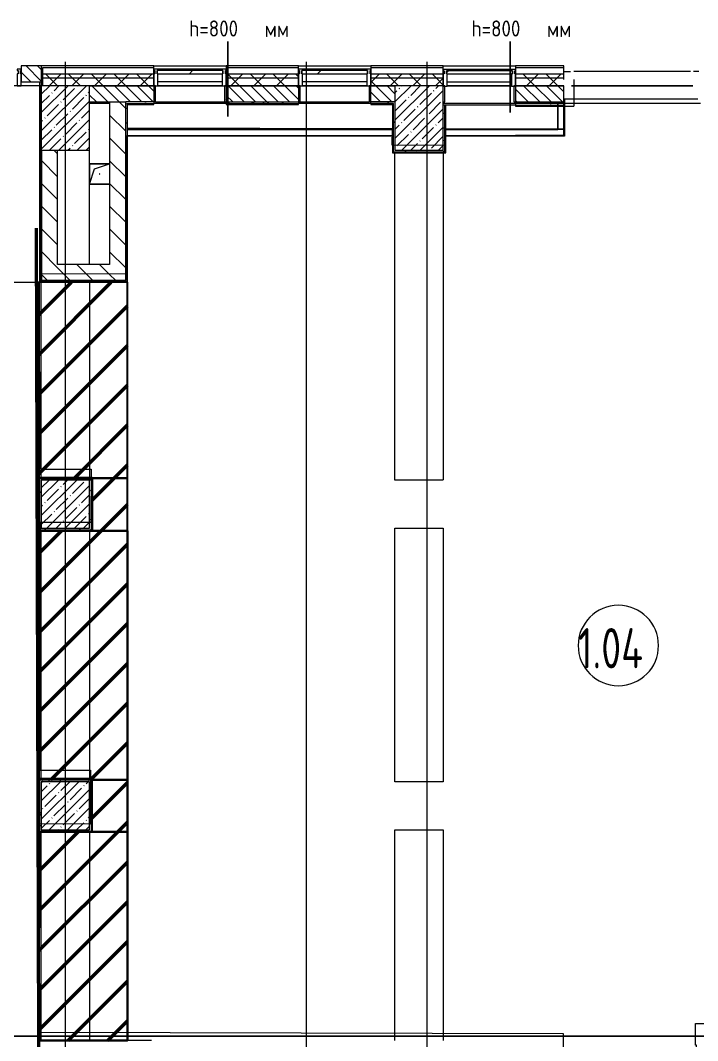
# Model space of a CAD drawing. Header units: millimetres. Extents: x -213547 to 415037, y -3642 to 106956.
# Drawn here: x 13514 to 21940, y 15095 to 27778 of the extents above; entities that cross this region are included whole.
import ezdxf

# ---------------------------------------------------------------- set-up
doc = ezdxf.new("R2010")
doc.units = ezdxf.units.MM
for name, color, linetype, lineweight in [('1)CF2', 3, 'Continuous', 30), ('10)FK4', 3, 'Continuous', 50), ('5.5) Перег WD5', 3, 'Continuous', 40), ('965 СКБ CF2', 5, 'Continuous', 50), ('A-AREA-BNDY', 7, 'Continuous', 5), ('A-AREA-IDEN', 7, 'Continuous', 9), ('A-FLOR', 7, 'Continuous', 9), ('A-GENM', 7, 'Continuous', 9), ('A-GLAZ-CURT', 7, 'Continuous', 9), ('A-GLAZ-CURT-1', 7, 'Continuous', 5), ('A-GLAZ-CURT-2', 7, 'Continuous', 20), ('A-GLAZ-CWMG', 7, 'Continuous', 9), ('A-GLAZ-CWMG-1', 7, 'Continuous', 20), ('A-WALL', 7, 'Continuous', 5), ('I-WALL', 7, 'Continuous', 5), ('S-COLS', 7, 'Continuous', 9), ('S-COLS-1', 7, 'Continuous', 5), ('Оси', 7, 'Continuous', 9)]:
    doc.layers.add(name, color=color, linetype=linetype, lineweight=lineweight)
doc.layers.add('A-WALL-1', color=9, linetype='Continuous', lineweight=5, true_color=0x808080)
doc.layers.add('A-WALL-FNSH-1', color=9, linetype='Continuous', lineweight=5, true_color=0x808080)
doc.styles.add('GOST Common_1', font='', dxfattribs={"width": 0.9, "height": 250})
doc.styles.add('ISOCPEUR_1', font='isocpeur.ttf', dxfattribs={"height": 350})
doc.styles.add('СПДС', font='ГОСТ тип А.ttf', dxfattribs={"width": 0.9})
doc.styles.get('GOST Common_1').set_extended_font_data('GOST Common')
doc.dimstyles.new('ISO-2_0_0_9К_Средний_округл2', dxfattribs={"dimscale": 304.8, "dimtxt": 199.196235, "dimasz": 0.492126, "dimexe": 0.393701, "dimexo": 0, "dimgap": 0, "dimtad": 1, "dimdec": 0, "dimrnd": 10, "dimzin": 0, "dimdsep": 46, "dimtxsty": 'ISOCPEUR_1', "dimblk1": 'OBLIQUE', "dimblk2": 'OBLIQUE', "dimsah": 1, "dimcen": 0.09, "dimdle": 0.393701, "dimazin": 0, "dimtfac": 1, "dimtdec": 4, "dimtix": 1, "dimtmove": 0, "dimatfit": 3, "dimfxl": 1, "dimtvp": 1, "dimtolj": 1, "dimtzin": 0, "dimarcsym": 2})
pattern_1 = [(135, (64.7, -136.06), (-70.71068, -70.71068), [])]
pattern_2 = [(135, (64.7, -136.06), (-141.4214, -141.4214), [])]
pattern_3 = [(45, (64.7, -136.06), (-141.4214, 141.4214), []), (135, (64.7, -136.06), (-141.4214, -141.4214), [])]
pattern_4 = [(0, (64.7, -136.06), (243.84, 60.96), [20.117, -162.763, 20.117, -162.763, -975.36]), (0, (64.7, -136.06), (243.84, 60.96), [-365.76, 20.117, -345.643, 20.117, -162.763, -426.72]), (0, (64.7, -136.06), (243.84, 60.96), [-914.4, 20.117, -101.803, 20.117, -284.683]), (120, (156.14, -105.58), (-174.71291, 180.69163), [20.117, -162.763, 20.117, -162.763, -975.36]), (120, (156.14, -105.58), (-174.71291, 180.69163), [-365.76, 20.117, -345.643, 20.117, -162.763, -426.72]), (120, (156.14, -105.58), (-174.71291, 180.69163), [-914.4, 20.117, -101.803, 20.117, -284.683]), (240, (186.62, 16.34), (-69.12709, -241.65163), [20.117, -162.763, 20.117, -162.763, -975.36]), (240, (186.62, 16.34), (-69.12709, -241.65163), [-365.76, 20.117, -345.643, 20.117, -162.763, -426.72]), (240, (186.62, 16.34), (-69.12709, -241.65163), [-914.4, 20.117, -101.803, 20.117, -284.683])]

# ---------------------------------------------------------------- blocks, each defined once
blk = doc.blocks.new('BSC_Колонна _Прямоугольная - 600х800-24078684-Объем проектирования 1 этажа')
at = {"layer": 'S-COLS-1'}
h = blk.add_hatch(dxfattribs=at)
h.set_pattern_fill('FP_21', color=256, style=0, pattern_type=2)
h.set_pattern_definition([(45, (-14010, -26700), (-114.04925, 114.04925), []), (45, (-13895.95, -26700), (-114.04925, 114.04925), [201.613, -40.323, 6.706, -33.617])])
h.paths.add_polyline_path([(-272, -400), (300, -400), (300, 400), (-300, 400), (-300, -400)])
for p, q in [((300, 400), (-300, 400)), ((-300, 400), (-300, -400)), ((300, -400), (300, 400)), ((-300, -400), (300, -400))]:
    blk.add_line(p, q, dxfattribs=at)
blk = doc.blocks.new('BSC_Колонна _Прямоугольная - 600х600-23295697-Объем проектирования 1 этажа')
at = {"layer": 'S-COLS-1'}
h = blk.add_hatch(dxfattribs=at)
h.set_pattern_fill('FP_26', color=256, style=0, pattern_type=2)
h.set_pattern_definition([(45, (-14010, -18150), (-114.0493, 114.0493), []), (45, (-13895.95, -18150), (-114.0493, 114.0493), [201.612, -40.322, 6.706, -33.617])])
h.paths.add_polyline_path([(300, -300), (300, 300), (-300, 300), (-300, -300), (109, -300)])
for p, q in [((300, 300), (-300, 300)), ((-300, 300), (-300, -300)), ((300, -300), (300, 300)), ((-300, -300), (300, -300))]:
    blk.add_line(p, q, dxfattribs=at)
blk = doc.blocks.new('BSC_Колонна _Прямоугольная - 600х600-V17-Объем проектирования 1 этажа')
at = {"layer": 'S-COLS-1'}
h = blk.add_hatch(dxfattribs=at)
h.set_pattern_fill('FP_27', color=256, style=0, pattern_type=2)
h.set_pattern_definition([(45, (-14010, -21900), (-114.0493, 114.0493), []), (45, (-13895.95, -21900), (-114.0493, 114.0493), [201.613, -40.323, 6.706, -33.617])])
h.paths.add_polyline_path([(206, -300), (300, -300), (300, 300), (-300, 300), (-300, -300), (109, -300)])
for p, q in [((300, 300), (-300, 300)), ((-300, 300), (-300, -300)), ((300, -300), (300, 300)), ((-300, -300), (300, -300))]:
    blk.add_line(p, q, dxfattribs=at)
blk = doc.blocks.new('Системная панель - Стекло - 40мм-22856102-Объем проектирования 1 этажа')
at = {"layer": 'A-GLAZ-CURT-1'}
h = blk.add_hatch(dxfattribs=at)
h.set_pattern_fill('FP_51', color=256, style=0, pattern_type=2)
h.set_pattern_definition([(45, (-17560.26, -27090), (-565.685, 565.685), [400, -1200]), (45, (-17960.26, -27290), (-565.685, 565.685), [1200, -400]), (45, (-17160.26, -27490), (-565.685, 565.685), [400, -1200])])
h.paths.add_polyline_path([(-147, -40), (410, -40), (410, 0), (-410, 0), (-410, -40), (-400, -40)])
at = {"layer": 'A-GLAZ-CURT-2'}
for p, q in [((410, 0), (-410, 0)), ((-410, 0), (-410, -40)), ((410, -40), (410, 0)), ((-410, -40), (410, -40))]:
    blk.add_line(p, q, dxfattribs=at)
blk = doc.blocks.new('Прямоугольный импост - Импост структурный с накладкой - 160мм Темный-33186088-Объем проектирования 1 этажа')
at = {"layer": 'A-GLAZ-CWMG'}
for p, q in [((17760, 27307), (16960, 27307)), ((17760, 27150), (16960, 27150))]:
    blk.add_line(p, q, dxfattribs=at)
blk = doc.blocks.new('Прямоугольный импост - Импост структурный с накладкой - 190мм-22856094-Объем проектирования 1 этажа')
at = {"layer": 'A-GLAZ-CWMG-1'}
for p, q in [((-50, 40), (-50, 190)), ((-50, 190), (0, 190)), ((0, 190), (0, 40)), ((-40, 40), (-50, 40)), ((-50, -17), (-50, 0)), ((-50, 0), (-40, 0)), ((-40, 0), (-40, 40)), ((-10, 40), (-10, 0)), ((0, 40), (-10, 40)), ((-10, 0), (0, 0)), ((0, 0), (0, -17)), ((0, -17), (-50, -17))]:
    blk.add_line(p, q, dxfattribs=at)
blk = doc.blocks.new('Системная панель - Стекло - 40мм-V27-Объем проектирования 1 этажа')
at = {"layer": 'A-GLAZ-CURT-1'}
h = blk.add_hatch(dxfattribs=at)
h.set_pattern_fill('FP_52', color=256, style=0, pattern_type=2)
h.set_pattern_definition([(45, (-19360.26, -27088.3), (-565.685, 565.685), [400, -1200]), (45, (-19760.26, -27288.3), (-565.685, 565.685), [1200, -400]), (45, (-18960.26, -27488.3), (-565.685, 565.685), [400, -1200])])
h.paths.add_polyline_path([(116, -40), (410, -38), (410, 0), (-410, 0), (-410, -40), (-15, -40)])
at = {"layer": 'A-GLAZ-CURT-2'}
for p, q in [((410, 0), (-410, 0)), ((-410, 0), (-410, -40)), ((410, -40), (410, 0)), ((-410, -40), (410, -40))]:
    blk.add_line(p, q, dxfattribs=at)
blk = doc.blocks.new('Прямоугольный импост - Импост структурный с накладкой - 190мм-V28-Объем проектирования 1 этажа')
at = {"layer": 'A-GLAZ-CWMG-1'}
for p, q in [((-50, 40), (-50, 190)), ((-50, 190), (0, 190)), ((0, 190), (0, 40)), ((-40, 40), (-50, 40)), ((-50, -17), (-50, 0)), ((-50, 0), (-40, 0)), ((-40, 0), (-40, 40)), ((-10, 40), (-10, 0)), ((0, 40), (-10, 40)), ((-10, 0), (0, 0)), ((0, 0), (0, -17)), ((0, -17), (-50, -17))]:
    blk.add_line(p, q, dxfattribs=at)
blk = doc.blocks.new('Прямоугольный импост - Импост структурный с накладкой - 190мм-20153711-Объем проектирования 1 этажа')
at = {"layer": 'A-GLAZ-CWMG-1'}
for p, q in [((-50, 40), (-50, 190)), ((-50, 190), (0, 190)), ((0, 190), (0, 40)), ((-40, 40), (-50, 40)), ((-50, -17), (-50, 0)), ((-50, 0), (-40, 0)), ((-40, 0), (-40, 40)), ((-10, 40), (-10, 0)), ((0, 40), (-10, 40)), ((-10, 0), (0, 0)), ((0, 0), (0, -17)), ((0, -17), (-50, -17))]:
    blk.add_line(p, q, dxfattribs=at)
blk = doc.blocks.new('Прямоугольный импост - Импост структурный с накладкой - 190мм-22856098-Объем проектирования 1 этажа')
at = {"layer": 'A-GLAZ-CWMG-1'}
for p, q in [((0, 190), (-50, 190)), ((-50, 190), (-50, 40)), ((0, 40), (0, 190)), ((-50, 40), (-40, 40)), ((-40, 0), (-50, 0)), ((-50, 0), (-50, -17)), ((-40, 40), (-40, 0)), ((-10, 0), (-10, 40)), ((-10, 40), (0, 40)), ((0, 0), (-10, 0)), ((0, -17), (0, 0)), ((-50, -17), (0, -17))]:
    blk.add_line(p, q, dxfattribs=at)
blk = doc.blocks.new('Прямоугольный импост - Импост структурный с накладкой - 190мм-V63-Объем проектирования 1 этажа')
at = {"layer": 'A-GLAZ-CWMG-1'}
for p, q in [((0, 190), (-50, 190)), ((-50, 190), (-50, 40)), ((0, 40), (0, 188)), ((-50, 40), (-40, 40)), ((-40, 0), (-50, 0)), ((-50, 0), (-50, -17)), ((-40, 40), (-40, 0)), ((-10, 0), (-10, 40)), ((-10, 40), (0, 40)), ((0, 0), (-10, 0)), ((0, -17), (0, 0)), ((-50, -17), (0, -17))]:
    blk.add_line(p, q, dxfattribs=at)
blk = doc.blocks.new('BSC_Колонна _Прямоугольная - 600х800-V168-Объем проектирования 1 этажа')
at = {"layer": 'S-COLS-1'}
h = blk.add_hatch(dxfattribs=at)
h.set_pattern_fill('FP_161', color=256, style=0, pattern_type=2)
h.set_pattern_definition([(45, (-18410.26, -26700), (-114.04925, 114.04925), []), (45, (-18296.2, -26700), (-114.04925, 114.04925), [201.613, -40.323, 6.706, -33.617])])
h.paths.add_polyline_path([(-300, -400), (300, -400), (300, 400), (-300, 400), (-300, -369)])
for p, q in [((300, 400), (-300, 400)), ((-300, 400), (-300, -400)), ((300, -400), (300, 400)), ((-300, -400), (300, -400))]:
    blk.add_line(p, q, dxfattribs=at)
blk = doc.blocks.new('Системная панель - Стекло - 40мм-V196-Объем проектирования 1 этажа')
at = {"layer": 'A-GLAZ-CURT-1'}
h = blk.add_hatch(dxfattribs=at)
h.set_pattern_fill('FP_185', color=256, style=0, pattern_type=2)
h.set_pattern_definition([(45, (-15760.26, -27090), (-565.685, 565.685), [400, -1200]), (45, (-16160.26, -27290), (-565.685, 565.685), [1200, -400]), (45, (-15360.26, -27490), (-565.685, 565.685), [400, -1200])])
h.paths.add_polyline_path([(-400, -40), (410, -40), (410, 0), (-410, 0), (-410, -40)])
at = {"layer": 'A-GLAZ-CURT-2'}
for p, q in [((410, 0), (-410, 0)), ((-410, 0), (-410, -40)), ((410, -40), (410, 0)), ((-410, -40), (410, -40))]:
    blk.add_line(p, q, dxfattribs=at)
blk = doc.blocks.new('GM_Отверстие прямоугольное _в плите_ - Отверстие-V210-Объем проектирования 1 этажа')
at = {"layer": 'A-GENM'}
for p, q in [((-125, -125), (-125, 125)), ((-125, 125), (125, 125)), ((125, 125), (-125, 125)), ((-125, 125), (-125, -125)), ((-125, -125), (-62.5, 62.5)), ((-62.5, 62.5), (125, 125)), ((125, -125), (-125, -125)), ((-125, -125), (125, -125))]:
    blk.add_line(p, q, dxfattribs=at)
for start, end in [(360, 180), (180, 360)]:
    blk.add_arc((0, 0), 2.5, start, end, dxfattribs=at)
blk = doc.blocks.new('Зашивка приборов отопления12 - Зашивка приборов отопления-33278990-Объем проектирования 1 этажа')
at = {"layer": 'A-WALL'}
for p, q in [((35540, 23400), (34640, 23400)), ((37340, 23400), (36440, 23400)), ((34310, 23079), (37609, 23079)), ((37609, 23079), (34310, 23079)), ((34310, 23004), (37609, 23004))]:
    blk.add_line(p, q, dxfattribs=at)
blk = doc.blocks.new('Зашивка приборов отопления13 - Зашивка приборов отопления-33279120-Объем проектирования 1 этажа')
at = {"layer": 'A-WALL'}
for p, q in [((19610, 26880), (18710, 26880)), ((20136, 26849), (20136, 26560)), ((20136, 26560), (20136, 26849)), ((18741, 26560), (20136, 26560)), ((20210, 26560), (20136, 26560)), ((18741, 26485), (19610, 26485))]:
    blk.add_line(p, q, dxfattribs=at)
blk = doc.blocks.new('Марка_Помещения - Номер-25198446-Объем проектирования 1 этажа')
at = {"layer": 'A-AREA-IDEN'}
for start, end in [(360, 180), (180, 360)]:
    blk.add_arc((0, 0), 2.5, start, end, dxfattribs=at)
blk = doc.blocks.new('_Oblique')
at = {"color": 0, "linetype": 'ByBlock', "lineweight": -2}
blk.add_line((-0.5, -0.5), (0.5, 0.5), dxfattribs=at)
blk = doc.blocks.new('*D2003')
at = {"layer": '5.5) Перег WD5', "color": 0, "lineweight": -2, "transparency": 16777216}
for p, q in [((6825, 15128), (6825, 15270)), ((7162, 14839), (7162, 15270)), ((6705, 15150), (7162, 15150)), ((7162, 15150), (62461, 15150))]:
    blk.add_line(p, q, dxfattribs=at)
at = {"layer": 'Defpoints', "color": 0, "transparency": 16777216}
for p in [(6825, 15128), (7162, 15150), (7162, 14839)]:
    blk.add_point(p, dxfattribs=at)
at = {"layer": '5.5) Перег WD5', "color": 0, "lineweight": -2, "transparency": 16777216, "xscale": 304.8, "yscale": 304.8, "zscale": 304.8, "rotation": 180}
blk.add_blockref('_Oblique', (6825, 15150), dxfattribs=at)
at = {"layer": '5.5) Перег WD5', "color": 0, "lineweight": -2, "transparency": 16777216, "xscale": 304.8, "yscale": 304.8, "zscale": 304.8}
blk.add_blockref('_Oblique', (7162, 15150), dxfattribs=at)
at = {"layer": '5.5) Перег WD5', "color": 0, "lineweight": 25, "transparency": 16777216, "insert": (61871, 15616), "char_height": 350, "width": 478.07, "attachment_point": 1, "line_spacing_factor": 1.149209, "style": 'ISOCPEUR_1'}
blk.add_mtext('\\A1;340', dxfattribs=at)

msp = doc.modelspace()

# ---------------------------------------------------------------- hatches: boundary and pattern name
at = {"layer": '1)CF2'}
h = msp.add_hatch(dxfattribs=at)
h.set_pattern_fill('ANSI31', color=256, scale=110)
h.paths.add_polyline_path([(14845.7, 17689.4), (14405.7, 17689.4), (13743.7, 17689.4), (13743.7, 15094.9), (14845.7, 15094.9)])
h.paths.add_polyline_path([(14845.7, 18338.4), (14405.7, 18338.4), (14405.7, 17689.4), (14845.7, 17689.4)])
h.paths.add_polyline_path([(14845.7, 21432.9), (13743.7, 21432.9), (13743.7, 18338.4), (14845.7, 18338.4)])
h.paths.add_polyline_path([(14845.7, 22088.4), (14405.7, 22088.4), (14405.7, 21432.9), (14845.7, 21432.9)])
h.paths.add_polyline_path([(14845.7, 24522.9), (13743.7, 24522.9), (13743.7, 22088.4), (14845.7, 22088.4)])
at = {"layer": '965 СКБ CF2'}
h = msp.add_hatch(dxfattribs=at)
h.set_pattern_fill('ANSI31', color=256, scale=110)
h.paths.add_polyline_path([(14845.7, 17689.4), (14405.7, 17689.4), (13743.7, 17689.4), (13743.7, 15094.9), (14845.7, 15094.9)])
h.paths.add_polyline_path([(14845.7, 18338.4), (14405.7, 18338.4), (14405.7, 17689.4), (14845.7, 17689.4)])
h.paths.add_polyline_path([(14845.7, 21432.9), (13743.7, 21432.9), (13743.7, 18338.4), (14845.7, 18338.4)])
h.paths.add_polyline_path([(14845.7, 22088.4), (14405.7, 22088.4), (14405.7, 21432.9), (14845.7, 21432.9)])
h.paths.add_polyline_path([(14845.7, 24522.9), (13743.7, 24522.9), (13743.7, 22088.4), (14845.7, 22088.4)])
at = {"layer": 'A-WALL'}
h = msp.add_hatch(dxfattribs=at)
h.set_pattern_fill('FP_2', color=256, style=0, pattern_type=2)
h.set_pattern_definition(pattern_1)
h.paths.add_polyline_path([(13753.7, 27013.9), (13774.7, 27013.9), (13774.7, 27213.9), (13525, 27213.9), (13525, 27013.9), (13667.6, 27013.9)])
h.paths.add_polyline_path([(4124.7, 27013.9), (4174.7, 27013.9), (4174.7, 27213.9), (4124.7, 27213.9), (4124.7, 27111.6)])
h = msp.add_hatch(dxfattribs=at)
h.set_pattern_fill('FP_24', color=256, style=0, pattern_type=2)
h.set_pattern_definition(pattern_3)
h.paths.add_polyline_path([(33782.4, 27063.9), (33824.7, 27063.9), (33824.7, 27113.9), (31974.7, 27113.9), (31974.7, 27063.9), (33774.7, 27063.9)])
h.paths.add_polyline_path([(30874.7, 27063.9), (30874.7, 27113.9), (21974.7, 27113.9), (21974.7, 27063.9), (30687.8, 27063.9)])
h.paths.add_polyline_path([(20274.7, 27063.9), (20274.7, 27113.9), (19675, 27113.9), (19675, 27063.9)])
h.paths.add_polyline_path([(18775, 27063.9), (18775, 27113.9), (17875, 27113.9), (17875, 27063.9), (18309.5, 27063.9)])
h.paths.add_polyline_path([(16246.4, 27063.9), (16975, 27063.9), (16975, 27113.9), (16075, 27113.9), (16075, 27063.9)])
h.paths.add_polyline_path([(13794.7, 27063.9), (15175, 27063.9), (15175, 27113.9), (13794.7, 27113.9)])
h = msp.add_hatch(dxfattribs=at)
h.set_pattern_fill('FP_24', color=256, style=0, pattern_type=2)
h.set_pattern_definition(pattern_3)
h.paths.add_polyline_path([(25874.7, 26963.9), (30842.7, 26965.9), (30842.7, 26973.9), (30874.7, 26973.9), (30874.7, 27063.9), (21974.7, 27063.9), (21974.7, 26963.9), (24498.7, 26963.9)])
h.paths.add_polyline_path([(18309.5, 26963.9), (18775, 26963.9), (18775, 27063.9), (17875, 27063.9), (17875, 26963.9), (18175, 26963.9)])
h.paths.add_polyline_path([(33074.7, 26963.9), (33774.7, 26963.9), (33774.7, 27063.9), (31974.7, 27063.9), (31974.7, 26973.9), (32006.7, 26973.9), (32006.7, 26965.9), (32750.9, 26963.9)])
h.paths.add_polyline_path([(16246.4, 26963.9), (16975, 26963.9), (16975, 27063.9), (16075, 27063.9), (16075, 26963.9)])
h.paths.add_polyline_path([(20274.7, 26963.9), (20274.7, 27063.9), (19675, 27063.9), (19675, 26963.9)])
h.paths.add_polyline_path([(14374.7, 26963.9), (15175, 26963.9), (15175, 27063.9), (13794.7, 27063.9), (13794.7, 26963.9), (14183.3, 26963.9)])
h = msp.add_hatch(dxfattribs=at)
h.set_pattern_fill('FP_2', color=256, style=0, pattern_type=2)
h.set_pattern_definition(pattern_1)
h.paths.add_polyline_path([(16100, 26763.9), (16975, 26763.9), (16975, 26963.9), (16075, 26963.9), (16075, 26763.9)])
h.paths.add_polyline_path([(14374.7, 26763.9), (15175, 26763.9), (15175, 26963.9), (14374.7, 26963.9), (14374.7, 26859)])
h.paths.add_polyline_path([(20274.7, 26763.9), (20274.7, 26963.9), (19675, 26963.9), (19675, 26763.9), (19856.8, 26763.9)])
h.paths.add_polyline_path([(18175, 26763.9), (18175, 26963.9), (17875, 26963.9), (17875, 26763.9)])
at = {"layer": 'I-WALL'}
h = msp.add_hatch(dxfattribs=at)
h.set_pattern_fill('FP_191', color=256, style=0, pattern_type=2)
h.set_pattern_definition(pattern_4)
h.paths.add_polyline_path([(13754.7, 24523.9), (13774.7, 24523.9), (13774.7, 26963.9), (13754.7, 26963.9), (13754.7, 25296.2)])
h = msp.add_hatch(dxfattribs=at)
h.set_pattern_fill('FP_191', color=256, style=0, pattern_type=2)
h.set_pattern_definition(pattern_4)
h.paths.add_polyline_path([(15175, 26763.9), (15195, 26765.3), (15195, 26963.9), (15175, 26963.9), (15175, 26886.2)])
h = msp.add_hatch(dxfattribs=at)
h.set_pattern_fill('FP_191', color=256, style=0, pattern_type=2)
h.set_pattern_definition(pattern_4)
h.paths.add_polyline_path([(16075, 26763.9), (16075, 26963.9), (16055, 26961.7), (16055, 26763.9)])
h = msp.add_hatch(dxfattribs=at)
h.set_pattern_fill('FP_191', color=256, style=0, pattern_type=2)
h.set_pattern_definition(pattern_4)
h.paths.add_polyline_path([(16975, 26763.9), (16995, 26764.4), (16995, 26963.9), (16975, 26963.9), (16975, 26830.7)])
h = msp.add_hatch(dxfattribs=at)
h.set_pattern_fill('FP_191', color=256, style=0, pattern_type=2)
h.set_pattern_definition(pattern_4)
h.paths.add_polyline_path([(17875, 26763.9), (17875, 26963.9), (17855, 26961.7), (17855, 26763.9)])
h = msp.add_hatch(dxfattribs=at)
h.set_pattern_fill('FP_23', color=256, style=0, pattern_type=2)
h.set_pattern_definition(pattern_2)
h.paths.add_polyline_path([(14824.7, 24543.9), (14824.7, 26763.9), (14624.7, 26763.9), (14624.7, 24543.9)])
h = msp.add_hatch(dxfattribs=at)
h.set_pattern_fill('FP_191', color=256, style=0, pattern_type=2)
h.set_pattern_definition(pattern_4)
h.paths.add_polyline_path([(14824.7, 24543.9), (14844.7, 24543.9), (14844.7, 26763.9), (14824.7, 26763.9), (14824.7, 24743.9)])
h = msp.add_hatch(dxfattribs=at)
h.set_pattern_fill('FP_191', color=256, style=0, pattern_type=2)
h.set_pattern_definition(pattern_4)
h.paths.add_polyline_path([(18130.3, 26743.9), (18175, 26743.9), (18175, 26763.9), (17875, 26763.9), (17875, 26743.9)])
h.paths.add_polyline_path([(15032.7, 26743.9), (15175, 26743.9), (15175, 26763.9), (14844.7, 26763.9), (14844.9, 26743.9), (14871.7, 26743.9)])
h.paths.add_polyline_path([(16100, 26743.9), (16975, 26743.9), (16975, 26763.9), (16100, 26763.9)])
h = msp.add_hatch(dxfattribs=at)
h.set_pattern_fill('FP_191', color=256, style=0, pattern_type=2)
h.set_pattern_definition(pattern_4)
h.paths.add_polyline_path([(18175, 26143.9), (18175, 26743.9), (18155, 26742), (18155, 26143.9)])
h = msp.add_hatch(dxfattribs=at)
h.set_pattern_fill('FP_191', color=256, style=0, pattern_type=2)
h.set_pattern_definition(pattern_4)
h.paths.add_polyline_path([(18775, 26163.9), (18795, 26164.6), (18795, 26723.9), (18775, 26723.9), (18775, 26348.9)])
h = msp.add_hatch(dxfattribs=at)
h.set_pattern_fill('FP_191', color=256, style=0, pattern_type=2)
h.set_pattern_definition(pattern_4)
h.paths.add_polyline_path([(20274.7, 26723.9), (20274.7, 26743.9), (19675, 26743.9), (19675, 26723.9), (20201, 26723.9)])
h = msp.add_hatch(dxfattribs=at)
h.set_pattern_fill('FP_23', color=256, style=0, pattern_type=2)
h.set_pattern_definition(pattern_2)
h.paths.add_polyline_path([(13775, 24543.9), (13975, 24543.9), (13975, 26163.9), (13775, 26163.9), (13775, 25296.2)])
h = msp.add_hatch(dxfattribs=at)
h.set_pattern_fill('FP_191', color=256, style=0, pattern_type=2)
h.set_pattern_definition(pattern_4)
h.paths.add_polyline_path([(18463.8, 26143.9), (18795, 26143.9), (18795, 26163.9), (18175, 26163.9), (18175, 26143.9), (18309.5, 26143.9)])
h = msp.add_hatch(dxfattribs=at)
h.set_pattern_fill('FP_23', color=256, style=0, pattern_type=2)
h.set_pattern_definition(pattern_2)
h.paths.add_polyline_path([(14400.2, 24543.9), (14624.7, 24543.9), (14624.7, 24743.9), (13975, 24743.9), (13975, 24543.9), (14394.7, 24543.9)])
h = msp.add_hatch(dxfattribs=at)
h.set_pattern_fill('FP_191', color=256, style=0, pattern_type=2)
h.set_pattern_definition(pattern_4)
h.paths.add_polyline_path([(14844.7, 24523.9), (14844.7, 24543.9), (13774.7, 24543.7), (13775, 24523.9), (14413.6, 24523.9), (14446.4, 24542.9), (14457.3, 24523.9)])
h = msp.add_hatch(dxfattribs=at)
h.set_pattern_fill('FP_191', color=256, style=0, pattern_type=2)
h.set_pattern_definition(pattern_4)
h.paths.add_polyline_path([(14183.3, 22063.9), (14374.7, 22063.9), (14374.7, 22083.9), (13754.7, 22083.9), (13754.7, 22063.9), (13774.7, 22063.9)])
h = msp.add_hatch(dxfattribs=at)
h.set_pattern_fill('FP_191', color=256, style=0, pattern_type=2)
h.set_pattern_definition(pattern_4)
h.paths.add_polyline_path([(14394.7, 21463.9), (14394.7, 21983), (14381.4, 22006), (14394.7, 22013.7), (14392.9, 22074.1), (14381.4, 22080.7), (14381.4, 22083.9), (14374.7, 22083.9), (14374.7, 21463.9), (14381.4, 21463.9)])
h = msp.add_hatch(dxfattribs=at)
h.set_pattern_fill('FP_191', color=256, style=0, pattern_type=2)
h.set_pattern_definition(pattern_4)
h.paths.add_polyline_path([(13774.7, 21443.9), (13774.7, 22063.9), (13754.7, 22063.9), (13754.7, 21443.9)])
h = msp.add_hatch(dxfattribs=at)
h.set_pattern_fill('FP_191', color=256, style=0, pattern_type=2)
h.set_pattern_definition(pattern_4)
h.paths.add_polyline_path([(13774.7, 21443.9), (14394.7, 21443.9), (14394.7, 21463.9), (13774.7, 21463.9)])
h = msp.add_hatch(dxfattribs=at)
h.set_pattern_fill('FP_191', color=256, style=0, pattern_type=2)
h.set_pattern_definition(pattern_4)
h.paths.add_polyline_path([(13774.7, 18313.9), (14374.7, 18313.9), (14374, 18333.9), (13754.7, 18333.9), (13754.7, 18313.9)])
h = msp.add_hatch(dxfattribs=at)
h.set_pattern_fill('FP_191', color=256, style=0, pattern_type=2)
h.set_pattern_definition(pattern_4)
h.paths.add_polyline_path([(13754.7, 17693.9), (13759.3, 17695.9), (13774.7, 17695.9), (13774.7, 18313.9), (13754.7, 18313.9), (13754.7, 17713.9)])
h = msp.add_hatch(dxfattribs=at)
h.set_pattern_fill('FP_191', color=256, style=0, pattern_type=2)
h.set_pattern_definition(pattern_4)
h.paths.add_polyline_path([(14374.7, 17713.9), (14394.7, 17713.9), (14394.7, 18333.9), (14374.7, 18333.9), (14374.7, 18295.4)])
h = msp.add_hatch(dxfattribs=at)
h.set_pattern_fill('FP_191', color=256, style=0, pattern_type=2)
h.set_pattern_definition(pattern_4)
h.paths.add_polyline_path([(14374.7, 17693.9), (14394.7, 17695.9), (14394.7, 17713.9), (13774.7, 17713.9), (13774.7, 17693.9), (14183.3, 17693.9)])

# ---------------------------------------------------------------- linework, layer by layer
at = {"layer": '1)CF2'}
for points in [[(14845.7, 24522.9), (13743.7, 24522.9), (13743.7, 22088.4), (14845.7, 22088.4)], [(13743.7, 21432.9), (14845.7, 21432.9), (14845.7, 22088.4), (13743.7, 22088.4)], [(14845.7, 22088.4), (14405.7, 22088.4), (14405.7, 21432.9), (14845.7, 21432.9)], [(14845.7, 21432.9), (13743.7, 21432.9), (13743.7, 15094.9), (14845.7, 15094.9)], [(14845.7, 18338.4), (13743.7, 18338.4), (13743.7, 21432.9), (14845.7, 21432.9)], [(14845.7, 17689.4), (14405.7, 17689.4), (14405.7, 18338.4), (14845.7, 18338.4)], [(14845.7, 15094.9), (13743.7, 15094.9), (13743.7, 17689.4), (14845.7, 17689.4)]]:
    msp.add_lwpolyline(points, close=True, dxfattribs=at)
at = {"layer": '10)FK4', "color": 18, "lineweight": 25, "true_color": 0x000000}
for p, q in [((16093.7, 26585.1), (16093.7, 27518)), ((19606, 26633.9), (19606, 27518))]:
    msp.add_line(p, q, dxfattribs=at)
at = {"layer": '10)FK4'}
msp.add_lwpolyline([(13743.7, 10742.9), (13743.7, 10742.9), (13743.7, 15083.9), (13715.4, 25194.4)], dxfattribs=at)
at = {"layer": 'A-AREA-BNDY', "flags": 128}
for points in [[(21942.9, 26797), (20284.9, 26800.9), (20284.1, 26428.1), (18804.3, 26431.6), (18803.8, 26224.4), (18141.8, 26226), (18142.3, 26431), (14844.1, 26438.7), (14839.8, 24623.7), (13768.8, 24626.2), (13763.1, 22199.2), (14394.1, 22197.7), (14392.6, 21534.7), (13761.6, 21536.2), (13754.3, 18457.2), (14385.3, 18455.8), (14383.8, 17786.8), (13752.8, 17788.2), (13746.7, 15198.2), (20267.7, 15182.9), (20260.4, 12072.9), (22598.4, 12067.5)], [(22604.1, 14525.5), (21924.1, 14527), (21925.3, 15038), (21915.3, 15038.1), (21916, 15309.1), (22175, 15308.5)]]:
    msp.add_lwpolyline(points, dxfattribs=at)
at = {"layer": 'A-FLOR'}
for p, q in [((21849.7, 27143.9), (20399.7, 27143.9)), ((21954.7, 27143.9), (21889.7, 27143.9)), ((20399.7, 27043.9), (20399.7, 26712.9)), ((13754.7, 26963.9), (10057.2, 26963.9)), ((13754.7, 26963.9), (13754.7, 26764.4)), ((13754.7, 26763.1), (13754.7, 24523.9)), ((20285.7, 26712.9), (20399.7, 26712.9)), ((14844.7, 24523.9), (14844.7, 26347.9)), ((14374.7, 24743.9), (14374.7, 26163.9)), ((18175, 22063.9), (18175, 26132.9)), ((18775, 26133.3), (18775, 22065.7)), ((13774.7, 24543.9), (13774.7, 25296.2)), ((9794.7, 24523.9), (14413.6, 24523.9)), ((13774.7, 22095.8), (13774.7, 24523.9)), ((14374.7, 24523.9), (14374.7, 22095.9)), ((14457.3, 24523.9), (14844.7, 24523.9)), ((14383.3, 22083.9), (13754.7, 22083.9)), ((18775, 22063.9), (18175, 22063.9)), ((18175, 18313.9), (18175, 21463.9)), ((18175, 21463.9), (18775, 21463.9)), ((18775, 21463.9), (18775, 18313.9)), ((13774.7, 18353.9), (13774.7, 21433.3)), ((14374.7, 21432.9), (14374.7, 18353.9)), ((14394.7, 18333.9), (13754.7, 18333.9)), ((13774.7, 18333.9), (13774.7, 18342.9)), ((14374.7, 18342.9), (14374.7, 18333.9)), ((18775, 18313.9), (18175, 18313.9)), ((13774.7, 15094.9), (13774.7, 17684.9)), ((14374.7, 17685.1), (14374.7, 15094.9)), ((18175, 15094.9), (18175, 17713.9)), ((18175, 17713.9), (18775, 17713.9)), ((18775, 17713.9), (18775, 15094.9))]:
    msp.add_line(p, q, dxfattribs=at)
at = {"layer": 'A-WALL'}
for p, q in [((13794.7, 26963.9), (13794.7, 27193.9)), ((13794.7, 27193.9), (15175, 27193.9)), ((15175, 27213.9), (16075, 27213.9)), ((16075, 27193.9), (16975, 27193.9)), ((16975, 27213.9), (17875, 27213.9)), ((17875, 27193.9), (18775, 27193.9)), ((18775, 27213.9), (19675, 27213.9)), ((19675, 27193.9), (20274.7, 27193.9)), ((20274.7, 27143.9), (20359.7, 27143.9)), ((13794.7, 27113.9), (15175, 27113.9)), ((13794.7, 27063.9), (15175, 27063.9)), ((16075, 27113.9), (16975, 27113.9)), ((16075, 27063.9), (16975, 27063.9)), ((17875, 27113.9), (18775, 27113.9)), ((17875, 27063.9), (18775, 27063.9)), ((19675, 27113.9), (20274.7, 27113.9)), ((19675, 27063.9), (20274.7, 27063.9)), ((14374.7, 26963.9), (15175, 26963.9)), ((15195, 26963.9), (14374.7, 26963.9)), ((16025, 26963.9), (15225, 26963.9)), ((16995, 26963.9), (16055, 26963.9)), ((16075, 26963.9), (16975, 26963.9)), ((17825, 26963.9), (17025, 26963.9)), ((18175, 26963.9), (17855, 26963.9)), ((17875, 26963.9), (18175, 26963.9)), ((19625.1, 26963.9), (18824.5, 26963.9)), ((20274.7, 26963.9), (19655, 26963.9)), ((19675, 26963.9), (20274.7, 26963.9)), ((21879.7, 26963.9), (20369.7, 26963.9)), ((15195, 26763.9), (14824.7, 26763.9)), ((16055, 26763.9), (16995, 26763.9)), ((18175, 26763.9), (17855, 26763.9)), ((14844.7, 26743.9), (15175, 26743.9)), ((14844.7, 26743.9), (14844.7, 26347.9)), ((14845.7, 26732.9), (14844.7, 26732.9)), ((16100, 26743.9), (16975, 26743.9)), ((18155, 26743.9), (17875, 26743.9)), ((18155, 26743.9), (18144, 26743.9)), ((18155, 26743.9), (18155, 26743.9)), ((18155, 26143.9), (18155, 26743.9)), ((19675, 26723.9), (20274.7, 26723.9))]:
    msp.add_line(p, q, dxfattribs=at)
at = {"layer": 'A-WALL-1'}
for p, q in [((13774.7, 27213.9), (13525, 27213.9)), ((13525, 27213.9), (13525, 27013.9)), ((15175, 26963.9), (15175, 27193.9)), ((16075, 27193.9), (16075, 26963.9)), ((16975, 26963.9), (16975, 27193.9)), ((17875, 27193.9), (17875, 26963.9)), ((18775, 26963.9), (18775, 27193.9)), ((19675, 27193.9), (19675, 26963.9)), ((20274.7, 27043.9), (20274.7, 27193.9)), ((13525, 27013.9), (13774.7, 27013.9)), ((13774.7, 26963.9), (13754.7, 26963.9)), ((15175, 26963.9), (15175, 26743.9)), ((15195, 26763.9), (15195, 26963.9)), ((16055, 26963.9), (16055, 26763.9)), ((16075, 26963.9), (16075, 26763.9)), ((16975, 26963.9), (16975, 26743.9)), ((16995, 26763.9), (16995, 26963.9)), ((17855, 26963.9), (17855, 26763.9)), ((17875, 26743.9), (17875, 26963.9)), ((18795, 26963.9), (18775, 26963.9)), ((18795, 26763.9), (18795, 26963.9)), ((19655, 26963.9), (19655, 26763.9)), ((19675, 26963.9), (19675, 26763.9)), ((20274.7, 26763.9), (20274.7, 26963.9)), ((14374.7, 26763.9), (14824.7, 26763.9)), ((14624.7, 26763.9), (14624.7, 24743.9)), ((14824.7, 24543.9), (14824.7, 26763.9)), ((16100, 26763.9), (16100, 26743.9)), ((18775, 26763.9), (18795, 26763.9)), ((19655, 26763.9), (20274.7, 26763.9)), ((18795, 26723.9), (18775, 26723.9)), ((18795, 26143.9), (18795, 26723.9)), ((20274.7, 26743.9), (19675, 26743.9)), ((19675, 26743.9), (19675, 26723.9)), ((20274.7, 26723.9), (20274.7, 26743.9)), ((13774.7, 25296.2), (13774.7, 26163.9)), ((13775, 26163.9), (13775, 24543.9)), ((13975, 24743.9), (13975, 26163.9)), ((18155, 26143.9), (18795, 26143.9)), ((14624.7, 24743.9), (13975, 24743.9)), ((14824.7, 24543.9), (13774.7, 24543.9)), ((14394.7, 22083.9), (14383.3, 22083.9)), ((14394.7, 22063.9), (14374.7, 22063.9)), ((13754.7, 21443.9), (14394.7, 21443.9)), ((13754.7, 17695.9), (13754.7, 17693.9)), ((13754.7, 17693.9), (14394.7, 17693.9))]:
    msp.add_line(p, q, dxfattribs=at)
at = {"layer": 'A-WALL-FNSH-1'}
for p, q in [((15175, 27213.9), (13774.7, 27213.9)), ((13774.7, 27213.9), (13774.7, 26963.9)), ((15175, 27193.9), (15175, 27213.9)), ((16975, 27213.9), (16075, 27213.9)), ((16075, 27213.9), (16075, 27193.9)), ((16975, 27193.9), (16975, 27213.9)), ((18775, 27213.9), (17875, 27213.9)), ((17875, 27213.9), (17875, 27193.9)), ((18775, 27193.9), (18775, 27213.9)), ((20274.7, 27213.9), (19675, 27213.9)), ((19675, 27213.9), (19675, 27193.9)), ((20274.7, 27193.9), (20274.7, 27213.9)), ((13753.7, 27013.9), (13753.7, 24522.9)), ((13754.7, 26763.1), (13754.7, 27013.9)), ((15196, 26963.9), (15195, 26963.9)), ((15196, 26763.9), (15196, 26963.9)), ((16054, 26963.9), (16054, 26763.9)), ((16055, 26963.9), (16054, 26963.9)), ((16996, 26963.9), (16995, 26963.9)), ((16996, 26763.9), (16996, 26963.9)), ((17854, 26963.9), (17854, 26763.9)), ((17855, 26963.9), (17854, 26963.9)), ((18796, 26963.9), (18795, 26963.9)), ((18796, 26763.9), (18796, 26963.9)), ((19654, 26963.9), (19654, 26763.9)), ((19655, 26963.9), (19654, 26963.9)), ((15195, 26763.9), (15196, 26763.9)), ((16054, 26763.9), (16055, 26763.9)), ((16995, 26763.9), (16996, 26763.9)), ((17854, 26763.9), (17855, 26763.9)), ((18795, 26763.9), (18796, 26763.9)), ((19654, 26763.9), (19655, 26763.9)), ((14845.7, 26732.9), (15175, 26732.9)), ((14845.7, 24522.9), (14845.7, 26732.9)), ((15175, 26732.9), (15175, 26743.9)), ((16100, 26743.9), (16075, 26743.9)), ((16075, 26743.9), (16075, 26732.9)), ((16075, 26732.9), (16975, 26732.9)), ((16975, 26732.9), (16975, 26743.9)), ((17875, 26743.9), (17875, 26732.9)), ((17875, 26732.9), (18144, 26732.9)), ((18144, 26732.9), (18144, 26132.9)), ((18806, 26723.9), (18795, 26723.9)), ((18806, 26132.9), (18806, 26723.9)), ((19675, 26723.9), (19675, 26712.9)), ((19675, 26712.9), (20274.7, 26712.9)), ((20274.7, 26712.9), (20274.7, 26723.9)), ((18144, 26132.9), (18806, 26132.9)), ((13753.7, 24522.9), (14845.7, 24522.9)), ((14457.3, 24523.9), (14413.6, 24523.9)), ((13743.7, 22088.4), (13743.7, 21432.9)), ((13754.7, 22088.4), (13743.7, 22088.4)), ((13754.7, 21443.9), (13754.7, 22088.4)), ((14405.7, 22095.9), (13764.7, 22095.9)), ((13764.7, 22095.9), (13764.7, 22084.9)), ((13764.7, 22084.9), (14394.7, 22084.9)), ((14394.7, 22084.9), (14394.7, 21443.9)), ((14405.7, 21432.9), (14405.7, 22095.9)), ((13743.7, 21432.9), (14405.7, 21432.9)), ((14393.7, 18353.9), (13743.7, 18353.9)), ((13743.7, 18353.9), (13743.7, 18342.9)), ((13743.7, 18342.9), (14393.7, 18342.9)), ((13743.7, 18338.4), (13743.7, 17689.4)), ((13754.7, 18338.4), (13743.7, 18338.4)), ((13754.7, 17695.9), (13754.7, 18338.4)), ((14393.7, 18342.9), (14393.7, 18353.9)), ((14394.7, 18338.4), (14394.7, 17689.4)), ((14405.7, 18338.4), (14394.7, 18338.4)), ((14405.7, 17689.4), (14405.7, 18338.4)), ((13743.7, 17689.4), (13754.7, 17689.4)), ((14399.2, 17695.9), (13754.7, 17695.9)), ((13754.7, 17689.4), (13754.7, 17684.9)), ((13754.7, 17684.9), (14399.2, 17684.9)), ((14394.7, 17689.4), (14405.7, 17689.4)), ((14399.2, 17684.9), (14399.2, 17695.9)), ((13754.7, 10743.4), (13754.7, 15094.9)), ((15144.7, 15094.9), (13754.7, 15094.9))]:
    msp.add_line(p, q, dxfattribs=at)
at = {"layer": 'I-WALL'}
for p, q in [((15225, 26963.9), (16025, 26963.9)), ((17025, 26963.9), (17825, 26963.9)), ((18824.5, 26963.9), (19625.1, 26963.9)), ((20369.7, 26963.9), (21879.7, 26963.9)), ((15196, 26763.9), (16054, 26763.9)), ((16996, 26763.9), (17854, 26763.9)), ((20274.7, 26763.9), (20274.7, 26743.9)), ((14624.7, 26743.9), (14374.7, 26743.9)), ((16075, 26743.9), (15175, 26743.9)), ((16075, 26743.9), (15175, 26743.9)), ((17875, 26743.9), (16975, 26743.9)), ((17875, 26743.9), (16975, 26743.9)), ((19675, 26743.9), (18775, 26743.9)), ((19675, 26723.9), (18806, 26723.9)), ((21974.7, 26743.9), (20274.7, 26743.9)), ((20274.7, 26351.1), (20274.7, 26712.9)), ((20285.7, 26743.9), (20285.7, 26340.1)), ((14845.7, 26348.9), (15175, 26348.9)), ((18144, 26337.9), (14845.7, 26337.9)), ((15175, 26348.9), (15175, 26337.9)), ((16075, 26348.9), (16975, 26348.9)), ((16075, 26337.9), (16075, 26348.9)), ((16975, 26348.9), (16975, 26337.9)), ((17875, 26348.9), (18144, 26348.9)), ((17875, 26348.9), (17875, 26337.9)), ((20285.7, 26340.1), (18806, 26340.1)), ((19675, 26351.1), (20274.7, 26351.1)), ((19675, 26351.1), (19675, 26340.1))]:
    msp.add_line(p, q, dxfattribs=at)
at = {"layer": 'Оси'}
for points in [[(14074.7, -2042.3), (14074.7, 2957.7), (14074.7, 22262), (14074.7, 27262)], [(17074.7, -2042.3), (17074.7, 2957.7), (17074.7, 22262), (17074.7, 27262)], [(18574.7, -2042.3), (18574.7, 2957.7), (18574.7, 22262), (18574.7, 27262)]]:
    msp.add_lwpolyline(points, dxfattribs=at)

# ---------------------------------------------------------------- block references
at = {"layer": 'A-AREA-IDEN', "xscale": 199.9999999999999, "yscale": 199.9999999999999, "zscale": 199.9999999999999}
msp.add_blockref('Марка_Помещения - Номер-25198446-Объем проектирования 1 этажа', (20954, 20006.3), dxfattribs=at)
at = {"layer": 'A-GENM'}
msp.add_blockref('GM_Отверстие прямоугольное _в плите_ - Отверстие-V210-Объем проектирования 1 этажа', (14499.7, 25868.9), dxfattribs=at)
at = {"layer": 'A-GLAZ-CURT'}
for name, p in [('Системная панель - Стекло - 40мм-V196-Объем проектирования 1 этажа', (15625, 27153.9)), ('Системная панель - Стекло - 40мм-22856102-Объем проектирования 1 этажа', (17425, 27153.9)), ('Системная панель - Стекло - 40мм-V27-Объем проектирования 1 этажа', (19225, 27152.2))]:
    msp.add_blockref(name, p, dxfattribs=at)
at = {"layer": 'A-GLAZ-CWMG', "extrusion": (0, 0, -1), "rotation": 180}
for name, p in [('Прямоугольный импост - Импост структурный с накладкой - 190мм-20153711-Объем проектирования 1 этажа', (-13525, 27153.9)), ('Прямоугольный импост - Импост структурный с накладкой - 190мм-22856094-Объем проектирования 1 этажа', (-16075, 27153.9)), ('Прямоугольный импост - Импост структурный с накладкой - 190мм-22856094-Объем проектирования 1 этажа', (-17875, 27153.9)), ('Прямоугольный импост - Импост структурный с накладкой - 190мм-V28-Объем проектирования 1 этажа', (-19675, 27152.2))]:
    msp.add_blockref(name, p, dxfattribs=at)
at = {"layer": 'A-GLAZ-CWMG', "rotation": 180}
for name, p in [('Прямоугольный импост - Импост структурный с накладкой - 190мм-22856098-Объем проектирования 1 этажа', (15175, 27153.9)), ('Прямоугольный импост - Импост структурный с накладкой - 190мм-22856098-Объем проектирования 1 этажа', (16975, 27153.9)), ('Прямоугольный импост - Импост структурный с накладкой - 190мм-V63-Объем проектирования 1 этажа', (18775, 27152.2))]:
    msp.add_blockref(name, p, dxfattribs=at)
at = {"layer": 'A-GLAZ-CWMG'}
for p in [(-1735.3, -136.1), (64.7, -136.1), (1864.7, -137.8)]:
    msp.add_blockref('Прямоугольный импост - Импост структурный с накладкой - 160мм Темный-33186088-Объем проектирования 1 этажа', p, dxfattribs=at)
at = {"layer": 'A-WALL'}
for name, p in [('Зашивка приборов отопления12 - Зашивка приборов отопления-33278990-Объем проектирования 1 этажа', (-19465, 3343.9)), ('Зашивка приборов отопления13 - Зашивка приборов отопления-33279120-Объем проектирования 1 этажа', (64.7, -136.1))]:
    msp.add_blockref(name, p, dxfattribs=at)
at = {"layer": 'S-COLS'}
for name, p in [('BSC_Колонна _Прямоугольная - 600х800-24078684-Объем проектирования 1 этажа', (14074.7, 26563.9)), ('BSC_Колонна _Прямоугольная - 600х800-V168-Объем проектирования 1 этажа', (18475, 26563.9)), ('BSC_Колонна _Прямоугольная - 600х600-V17-Объем проектирования 1 этажа', (14074.7, 21763.9)), ('BSC_Колонна _Прямоугольная - 600х600-23295697-Объем проектирования 1 этажа', (14074.7, 18013.9))]:
    msp.add_blockref(name, p, dxfattribs=at)

# ---------------------------------------------------------------- texts
at = {"layer": '10)FK4', "color": 18, "lineweight": 25, "true_color": 0x000000, "char_height": 200, "attachment_point": 1, "style": 'GOST Common_1'}
for s, insert, width in [('h=800', (15614.5, 27777.6), 793.671), ('h=800', (19126.8, 27777.6), 793.671), ('мм', (16553.9, 27771.2), 360.759), ('мм', (20066.2, 27771.2), 360.759)]:
    msp.add_mtext(s, dxfattribs=dict(at, insert=insert, width=width))
at = {"layer": 'A-AREA-IDEN', "insert": (20452.2, 20223.4), "char_height": 500, "width": 1255.443, "attachment_point": 1, "style": 'СПДС'}
msp.add_mtext('1.04', dxfattribs=at)

# ---------------------------------------------------------------- dimensions: what is measured, and where the dimension line sits
at = {"layer": '5.5) Перег WD5', "color": 18, "lineweight": 25, "true_color": 0x000000}
dim = msp.add_linear_dim(base=(7162.2018714, 15149.6492175), p1=(6824.7018714, 15127.7574188), p2=(7162.2018714, 14838.9378314), dimstyle='ISO-2_0_0_9К_Средний_округл2', override={"dimasz": 1, "dimpost": '<>', "dimtxsty": 'ISOCPEUR_1', "dimfxl": 444.21054}, dxfattribs=at)
dim.commit()
dim.dimension.update_dxf_attribs({"geometry": '*D2003', "text_midpoint": (62110.5131011, 15149.6492175), "dimtype": 160})

doc.saveas('drawing.dxf')
